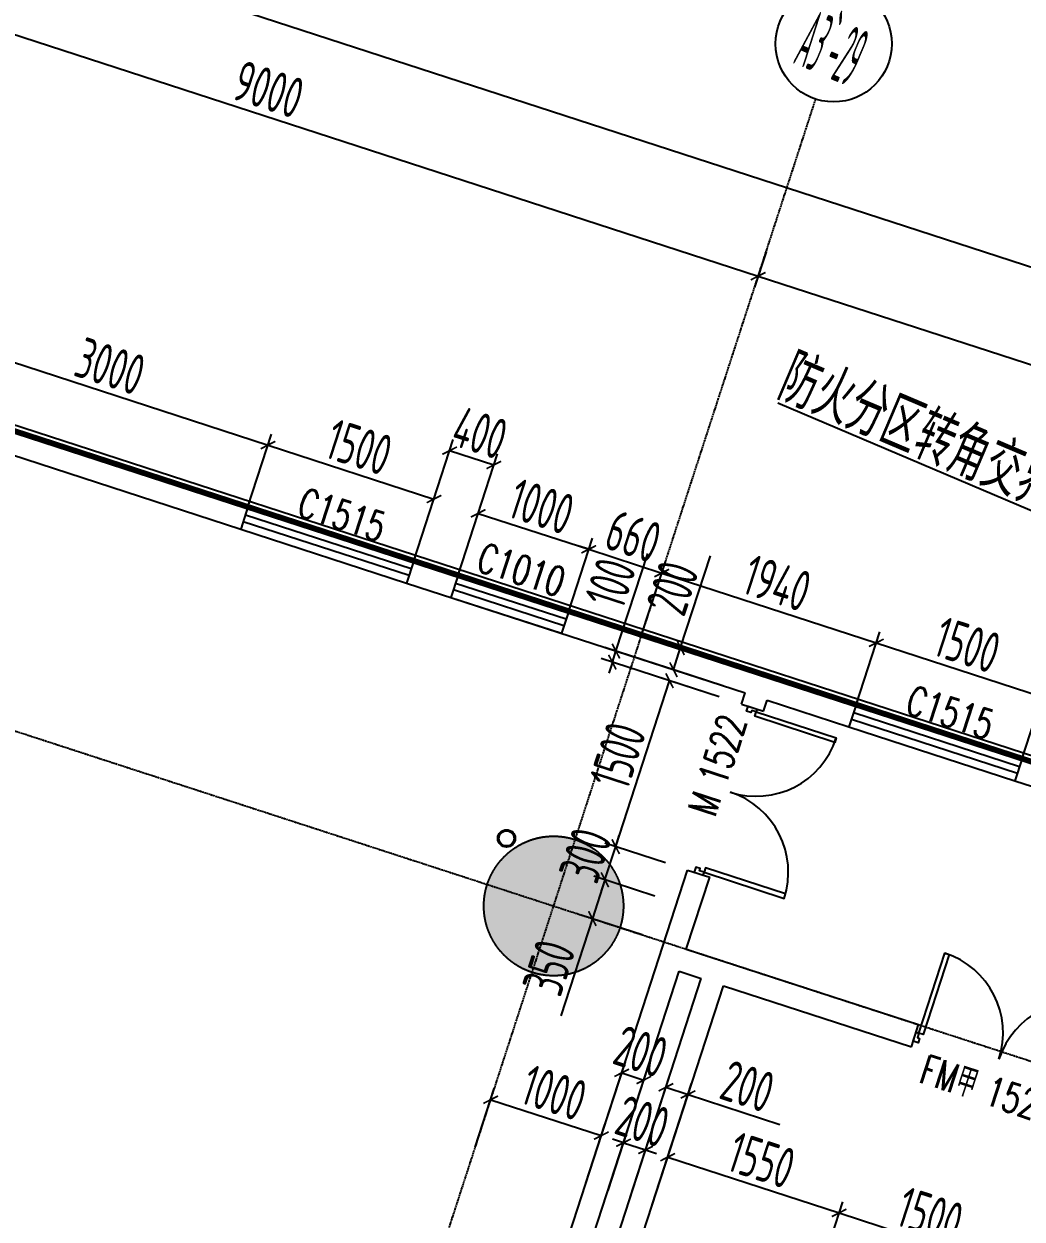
# Model space of a CAD drawing. Extents: x 11778731 to 12007717, y -6694179 to -6363962.
# Drawn here: x 11964063 to 11972648, y -6394070 to -6383797 of the extents above; entities that cross this region are included whole.
import ezdxf
from ezdxf.enums import TextEntityAlignment as Align
from ezdxf.xclip import XClip

# ---------------------------------------------------------------- set-up
doc = ezdxf.new("R2010")
doc.units = 0
doc.header["$LTSCALE"] = 10
doc.header["$MEASUREMENT"] = 0
doc.header["$XCLIPFRAME"] = 0
doc.linetypes.add('A3-RG-axis-100$0$CENTER', pattern=[2, 1.25, -0.25, 0.25, -0.25])
doc.linetypes.add('A3-RI-3F$0$DASH', pattern=[0.35, 0.25, -0.1])
for name, color, linetype in [('A3-RB-3F-100$0$A-DIMS-100', 1, 'Continuous'), ('A3-RG-axis-100$0$A-DIMS-100', 1, 'Continuous'), ('A3-RG-axis-100$0$A-GRID', 1, 'A3-RG-axis-100$0$CENTER'), ('A3-RG-axis-100$0$A-SYMB', 4, 'Continuous'), ('A3-RI-3F$0$A-DOOR', 32, 'Continuous'), ('A3-RI-3F$0$A-FLOR', 2, 'Continuous'), ('A3-RI-3F$0$A-GLAZ', 140, 'Continuous'), ('A3-RI-3F$0$A-WALL', 7, 'Continuous'), ('A3-RI-3F$0$A-WALL-FINI', 95, 'Continuous'), ('A3-RM-3F$0$0P-1', 191, 'Continuous'), ('A3-RM-3F$0$0P-FE-FH-V', 141, 'Continuous'), ('A3-RS-1F$0$A-HATH-GRAY', 8, 'Continuous'), ('A3-RS-1F$0$A-WALL', 7, 'Continuous'), ('A3-SYMB-3F-100$0$A-SYMB', 4, 'Continuous'), ('A3-SYMB-3F-100$0$A-SYMB-AREA', 4, 'Continuous'), ('A3-SYMB-3F-100$0$A-SYMB-DOOR', 3, 'Continuous'), ('A3-SYMB-3F-100$0$A-SYMB-DOOR1', 3, 'Continuous'), ('A3-SYMB-3F-100$0$A-SYMB-DOOR2', 3, 'Continuous'), ('A3-SYMB-3F-100$0$A-SYMB-DOOR3', 3, 'Continuous'), ('A3-SYMB-3F-100$0$A-SYMB-NAME', 4, 'Continuous'), ('A3-SYMB-3F-100$0$A-SYMB-NAME-E', 4, 'Continuous')]:
    doc.layers.add(name, color=color, linetype=linetype)
doc.styles.add('A3-RB-3F-100$0$XD2008', font='xd-hzs.shx', dxfattribs={"width": 0.7, "bigfont": 'xd-hztxt.shx'})
doc.styles.add('A3-RG-axis-100$0$ECADI', font='hzs.shx', dxfattribs={"width": 0.7, "bigfont": 'hztxt.shx'})
doc.styles.add('A3-RG-axis-100$0$XD2008', font='xd-hzs.shx', dxfattribs={"width": 0.7, "bigfont": 'xd-hztxt.shx'})
doc.styles.add('A3-SYMB-3F-100$0$ECADI', font='hzs.shx', dxfattribs={"width": 0.7, "bigfont": 'hztxt.shx'})
doc.styles.add('A3-SYMB-3F-100$0$ECADI-TXT', font='simplex.shx', dxfattribs={"bigfont": 'hztxt.shx'})
doc.dimstyles.new('A3-RB-3F-100$0$XD100$0', dxfattribs={"dimscale": 100, "dimtxt": 3.5, "dimasz": 1, "dimexe": 1, "dimexo": 2, "dimgap": 0.5, "dimtad": 1, "dimdec": 0, "dimdsep": 46, "dimtxsty": 'A3-RB-3F-100$0$XD2008', "dimblk1": 'A3-RB-3F-100$0$_ARCHTICK', "dimblk2": 'A3-RB-3F-100$0$_ARCHTICK', "dimsah": 1, "dimcen": 2.5, "dimclrt": 4, "dimaunit": 1, "dimadec": 0, "dimazin": 0, "dimtfac": 1, "dimtdec": 0, "dimtix": 1, "dimtmove": 0, "dimatfit": 3, "dimfxl": 0, "dimtolj": 1, "dimtzin": 0, "dimarcsym": 0})
doc.dimstyles.new('A3-RG-axis-100$0$XD100$0', dxfattribs={"dimscale": 100, "dimtxt": 3.5, "dimasz": 1, "dimexe": 1, "dimexo": 2, "dimgap": 0.5, "dimtad": 1, "dimdec": 0, "dimdsep": 46, "dimtxsty": 'A3-RG-axis-100$0$XD2008', "dimblk1": 'A3-RG-axis-100$0$_ARCHTICK', "dimblk2": 'A3-RG-axis-100$0$_ARCHTICK', "dimsah": 1, "dimcen": 2.5, "dimclrt": 4, "dimaunit": 1, "dimadec": 0, "dimazin": 0, "dimtfac": 1, "dimtdec": 0, "dimtix": 1, "dimtmove": 0, "dimatfit": 3, "dimfxl": 0, "dimtolj": 1, "dimtzin": 0, "dimarcsym": 0})

# ---------------------------------------------------------------- blocks, each defined once
blk = doc.blocks.new('A3-RI-3F$0$J-双扇门-1500')
for points in [[(25, 80), (25, 805), (65, 805), (65, 80)], [(1475, 80), (1475, 805), (1435, 805), (1435, 80)], [(0, 80), (25, 80), (25, 40), (45, 40), (45, 0), (0, 0)], [(1500, 80), (1475, 80), (1475, 40), (1455, 40), (1455, 0), (1500, 0)]]:
    blk.add_lwpolyline(points, close=True)
for centre, start, end in [((25, 80), 0, 90), ((1475, 80), 90, 180)]:
    blk.add_arc(centre, 725, start, end)
blk = doc.blocks.new('A3-RI-3F')
at = {"layer": 'A3-RI-3F$0$A-FLOR', "linetype": 'A3-RI-3F$0$DASH', "const_width": 50}
blk.add_lwpolyline([(11922838, -6425914), (11977075, -6448936), (11985124, -6429973), (11974262, -6425363), (11988322, -6392239), (11978237, -6391711), (11978174, -6391908), (11943983, -6380798), (11944558, -6379029), (11938186, -6376959), (11937611, -6378728), (11907835, -6369053)], dxfattribs=at)
at = {"layer": 'A3-RI-3F$0$A-GLAZ'}
for p, q in [((11965990, -6387949), (11967417, -6388413)), ((11965969, -6388016), (11967395, -6388479)), ((11965929, -6388139), (11967355, -6388603)), ((11965950, -6388073), (11967377, -6388536)), ((11967797, -6388536), (11968749, -6388845)), ((11967757, -6388660), (11968708, -6388969)), ((11967776, -6388603), (11968727, -6388912)), ((11967736, -6388726), (11968687, -6389035)), ((11971221, -6389649), (11972648, -6390112)), ((11971181, -6389772), (11972608, -6390236)), ((11971200, -6389715), (11972626, -6390179)), ((11971159, -6389839), (11972586, -6390302))]:
    blk.add_line(p, q, dxfattribs=at)
at = {"layer": 'A3-RI-3F$0$A-WALL'}
for p, q in [((11963137, -6387022), (11965990, -6387949)), ((11963076, -6387212), (11965929, -6388139)), ((11965990, -6387949), (11965929, -6388139)), ((11965990, -6387949), (11965929, -6388139)), ((11967417, -6388413), (11967355, -6388603)), ((11967417, -6388413), (11967355, -6388603)), ((11967417, -6388413), (11971221, -6389649)), ((11967797, -6388536), (11967736, -6388726)), ((11967797, -6388536), (11967736, -6388726)), ((11967797, -6388536), (11967736, -6388726)), ((11967797, -6388536), (11967736, -6388726)), ((11967355, -6388603), (11970265, -6389548)), ((11968749, -6388845), (11968687, -6389035)), ((11970235, -6389644), (11970265, -6389548)), ((11970235, -6389644), (11970425, -6389705)), ((11970425, -6389705), (11970456, -6389610)), ((11970456, -6389610), (11971159, -6389839)), ((11971221, -6389649), (11971159, -6389839)), ((11971221, -6389649), (11971159, -6389839)), ((11972648, -6390112), (11972586, -6390302)), ((11972648, -6390112), (11972586, -6390302)), ((11972586, -6390302), (11974964, -6391075)), ((11967083, -6399344), (11969771, -6391070)), ((11969760, -6391750), (11969961, -6391132)), ((11969771, -6391070), (11969961, -6391132)), ((11969760, -6391750), (11971758, -6392399)), ((11967335, -6399216), (11969699, -6391940)), ((11969699, -6391940), (11969889, -6392002)), ((11967587, -6399087), (11969889, -6392002)), ((11968225, -6397770), (11970079, -6392064)), ((11970079, -6392064), (11971696, -6392589)), ((11971696, -6392589), (11971758, -6392399))]:
    blk.add_line(p, q, dxfattribs=at)
at = {"layer": 'A3-RI-3F$0$A-WALL-FINI'}
for p, q in [((11949990, -6382698), (11978189, -6391860)), ((11965990, -6387949), (11966006, -6387902)), ((11967417, -6388413), (11967433, -6388365)), ((11967797, -6388536), (11967813, -6388489)), ((11968749, -6388845), (11968764, -6388798)), ((11971221, -6389649), (11971237, -6389601)), ((11972648, -6390112), (11972663, -6390065))]:
    blk.add_line(p, q, dxfattribs=at)
at = {"layer": 'A3-RI-3F$0$A-DOOR'}
for p, rotation in [((11970292, -6389662), 251.9999999965609), ((11971711, -6392541), 341.9999999971017)]:
    blk.add_blockref('A3-RI-3F$0$J-双扇门-1500', p, dxfattribs=dict(at, rotation=rotation))
blk = doc.blocks.new('A3-RG-axis-100$0$_ARCHTICK')
at = {"color": 0, "linetype": 'ByBlock', "const_width": 0.15}
blk.add_lwpolyline([(-0.5, -0.5), (0.5, 0.5)], dxfattribs=at)
blk = doc.blocks.new('*D271')
at = {"layer": 'A3-RG-axis-100$0$A-DIMS-100', "color": 0, "lineweight": -2}
for p, q in [((11961887, -6382974), (11961788, -6383279)), ((11961819, -6383184), (11970378, -6385965)), ((11970447, -6385755), (11970347, -6386060))]:
    blk.add_line(p, q, dxfattribs=at)
at = {"layer": 'A3-RG-axis-100$0$A-DIMS-100', "color": 0, "lineweight": -2, "xscale": 100, "yscale": 100, "zscale": 100}
for p, rotation in [((11961819, -6383184), 162.0000000004873), ((11970378, -6385965), 342.0000000004872)]:
    blk.add_blockref('A3-RG-axis-100$0$_ARCHTICK', p, dxfattribs=dict(at, rotation=rotation))
at = {"layer": 'A3-RG-axis-100$0$A-DIMS-100', "color": 4, "insert": (11966168, -6384360), "char_height": 350, "attachment_point": 5, "rotation": 342, "style": 'A3-RG-axis-100$0$XD2008'}
blk.add_mtext('\\A1;9000', dxfattribs=at)
blk = doc.blocks.new('*D276')
at = {"layer": 'A3-RG-axis-100$0$A-DIMS-100', "color": 0, "lineweight": -2}
for p, q in [((11918409, -6371163), (11919299, -6368422)), ((11919269, -6368517), (11981087, -6388603)), ((11981403, -6387632), (11981056, -6388698))]:
    blk.add_line(p, q, dxfattribs=at)
at = {"layer": 'A3-RG-axis-100$0$A-DIMS-100', "color": 0, "lineweight": -2, "xscale": 100, "yscale": 100, "zscale": 100}
for p, rotation in [((11919269, -6368517), 162.0000000004873), ((11981087, -6388603), 342.0000000004872)]:
    blk.add_blockref('A3-RG-axis-100$0$_ARCHTICK', p, dxfattribs=dict(at, rotation=rotation))
at = {"layer": 'A3-RG-axis-100$0$A-DIMS-100', "color": 4, "insert": (11950247, -6378346), "char_height": 350, "attachment_point": 5, "rotation": 342, "style": 'A3-RG-axis-100$0$XD2008'}
blk.add_mtext('\\A1;65000', dxfattribs=at)
blk = doc.blocks.new('*D278')
at = {"layer": 'A3-RG-axis-100$0$A-DIMS-100', "color": 0, "lineweight": -2}
for p, q in [((11970447, -6385755), (11970347, -6386060)), ((11970378, -6385965), (11977036, -6388128)), ((11977104, -6387918), (11977005, -6388223))]:
    blk.add_line(p, q, dxfattribs=at)
at = {"layer": 'A3-RG-axis-100$0$A-DIMS-100', "color": 0, "lineweight": -2, "xscale": 100, "yscale": 100, "zscale": 100}
for p, rotation in [((11970378, -6385965), 161.999999999888), ((11977036, -6388128), 341.999999999888)]:
    blk.add_blockref('A3-RG-axis-100$0$_ARCHTICK', p, dxfattribs=dict(at, rotation=rotation))
at = {"layer": 'A3-RG-axis-100$0$A-DIMS-100', "color": 4, "insert": (11973777, -6386833), "char_height": 350, "attachment_point": 5, "rotation": 342, "style": 'A3-RG-axis-100$0$XD2008'}
blk.add_mtext('\\A1;7000', dxfattribs=at)
blk = doc.blocks.new('A3-RG-axis-100$0$ECADI-TAG-GRID')
at = {"color": 13}
blk.add_circle((0, 0), 5, dxfattribs=at)
at = {"style": 'A3-RG-axis-100$0$XD2008', "width": 0.7}
blk.add_attdef('GRID', text='', height=5, dxfattribs=at).set_placement((0, 0), align=Align.MIDDLE)
blk = doc.blocks.new('A3-SYMB-3F-100$0$ECADI-TAG-DOOR')
at = {"layer": 'A3-SYMB-3F-100$0$A-SYMB-DOOR', "style": 'A3-SYMB-3F-100$0$ECADI-TXT', "width": 0.7}
for tag, p in [('门窗主编号1', (-6.41, 7.26)), ('门窗主编号2', (2.08, 7.26))]:
    blk.add_attdef(tag, p, '', height=2.5, dxfattribs=at)
at = {"layer": 'A3-SYMB-3F-100$0$A-SYMB-DOOR', "style": 'A3-SYMB-3F-100$0$ECADI-TXT', "width": 0.7, "flags": 1}
for tag, p in [('洞口尺寸(宽X高)', (-6.42, 1.62)), ('备注', (-6.39, -1.21))]:
    blk.add_attdef(tag, p, '', height=2.5, dxfattribs=at)
at = {"layer": 'A3-SYMB-3F-100$0$A-SYMB-DOOR1', "style": 'A3-SYMB-3F-100$0$ECADI-TXT', "width": 0.7}
blk.add_attdef('门窗辅编号1', (-6.41, 4.41), '', height=2.5, dxfattribs=at)
at = {"layer": 'A3-SYMB-3F-100$0$A-SYMB-DOOR2', "style": 'A3-SYMB-3F-100$0$ECADI-TXT', "width": 0.7}
blk.add_attdef('门窗辅编号2', (-2.86, 4.41), '', height=2.5, dxfattribs=at)
at = {"layer": 'A3-SYMB-3F-100$0$A-SYMB-DOOR3', "style": 'A3-SYMB-3F-100$0$ECADI-TXT', "width": 0.7}
blk.add_attdef('门窗辅编号3', (2.32, 4.41), '', height=2.5, dxfattribs=at)
blk = doc.blocks.new('A3-SYMB-3F-100$0$ECADI-TAG-ROOM')
at = {"layer": 'A3-SYMB-3F-100$0$A-SYMB-AREA', "style": 'A3-SYMB-3F-100$0$ECADI', "width": 0.7}
blk.add_attdef('340M2', text='', height=2.5, dxfattribs=at).set_placement((7.17, -1.75), align=Align.MIDDLE_LEFT)
at = {"layer": 'A3-SYMB-3F-100$0$A-SYMB-NAME', "style": 'A3-SYMB-3F-100$0$ECADI', "width": 0.7}
blk.add_attdef('CHINESENAME', (-5.13, 0.09), '', height=4.5, dxfattribs=at)
at = {"layer": 'A3-SYMB-3F-100$0$A-SYMB-NAME-E', "style": 'A3-SYMB-3F-100$0$ECADI', "width": 0.7}
for tag, p in [('ENGLISHHIGH', (-5.13, 8.04)), ('ENGLISHLOW', (-5.13, 4.84))]:
    blk.add_attdef(tag, p, '', height=2.5, dxfattribs=at)
blk = doc.blocks.new('A3-SYMB-3F-100')
at = {"layer": 'A3-SYMB-3F-100$0$A-SYMB'}
blk.add_lwpolyline([(11977975, -6391791), (11977772, -6390123), (11970547, -6387056)], dxfattribs=at)
ref = blk.add_blockref('A3-SYMB-3F-100$0$ECADI-TAG-ROOM', (11976601, -6389583), dxfattribs=dict(at, xscale=-99.99999999989049, yscale=100.0000000001164, rotation=337.0000302380984))
ref.add_attrib('CHINESENAME', '防火分区转角交界，4M范围内仅限设固定乙级防火窗扇', (11970516, -6387014), dxfattribs={"height": 450, "rotation": 337, "style": 'A3-SYMB-3F-100$0$ECADI', "width": 0.7})
at = {"layer": 'A3-SYMB-3F-100$0$A-SYMB-DOOR'}
ref = blk.add_blockref('A3-SYMB-3F-100$0$ECADI-TAG-DOOR', (11970826, -6390459, -333), dxfattribs=dict(at, xscale=99.99999999997296, yscale=100, zscale=100, rotation=71.99999999999999))
ref.add_attrib('门窗主编号1', 'M', dxfattribs={"height": 250, "rotation": 72, "style": 'A3-SYMB-3F-100$0$ECADI-TXT', "width": 0.7}).set_placement((11970062, -6390453, -333), align=Align.RIGHT)
ref.add_attrib('门窗主编号2', '1522', (11970097, -6390360), dxfattribs={"height": 250, "rotation": 72, "style": 'A3-SYMB-3F-100$0$ECADI-TXT', "width": 0.7})
ref = blk.add_blockref('A3-SYMB-3F-100$0$ECADI-TAG-DOOR', (11972210, -6393807), dxfattribs=dict(at, xscale=99.99999999997297, yscale=100.0000000000001, zscale=100, rotation=341.9999999999999))
ref.add_attrib('门窗主编号1', 'FM甲', dxfattribs={"height": 250, "rotation": 342, "style": 'A3-SYMB-3F-100$0$ECADI-TXT', "width": 0.7}).set_placement((11972217, -6393043), align=Align.RIGHT)
ref.add_attrib('门窗主编号2', '1524', (11972310, -6393078, 333), dxfattribs={"height": 250, "rotation": 342, "style": 'A3-SYMB-3F-100$0$ECADI-TXT', "width": 0.7})
at = {"layer": 'A3-SYMB-3F-100$0$A-SYMB-DOOR1'}
ref = blk.add_blockref('A3-SYMB-3F-100$0$ECADI-TAG-DOOR', (11967114, -6389016), dxfattribs=dict(at, xscale=99.99999999997296, yscale=100, zscale=100, rotation=342))
ref.add_attrib('门窗主编号1', 'C1515', dxfattribs={"height": 250, "rotation": 342, "style": 'A3-SYMB-3F-100$0$ECADI-TXT', "width": 0.7}).set_placement((11967121, -6388253), align=Align.RIGHT)
ref = blk.add_blockref('A3-SYMB-3F-100$0$ECADI-TAG-DOOR', (11968658, -6389489), dxfattribs=dict(at, xscale=99.99999999997296, yscale=100, zscale=100, rotation=342))
ref.add_attrib('门窗主编号1', 'C1010', dxfattribs={"height": 250, "rotation": 342, "style": 'A3-SYMB-3F-100$0$ECADI-TXT', "width": 0.7}).set_placement((11968664, -6388725), align=Align.RIGHT)
ref = blk.add_blockref('A3-SYMB-3F-100$0$ECADI-TAG-DOOR', (11972345, -6390716), dxfattribs=dict(at, xscale=99.99999999997296, yscale=100, zscale=100, rotation=342))
ref.add_attrib('门窗主编号1', 'C1515', dxfattribs={"height": 250, "rotation": 342, "style": 'A3-SYMB-3F-100$0$ECADI-TXT', "width": 0.7}).set_placement((11972352, -6389952), align=Align.RIGHT)
blk = doc.blocks.new('A3-RB-3F-100$0$_ARCHTICK')
at = {"color": 0, "linetype": 'ByBlock', "const_width": 0.15}
blk.add_lwpolyline([(-0.5, -0.5), (0.5, 0.5)], dxfattribs=at)
blk = doc.blocks.new('*D1288')
at = {"layer": 'A3-RB-3F-100$0$A-DIMS-100', "color": 0, "lineweight": -2}
for p, q in [((11963137, -6387022), (11963341, -6386395)), ((11963310, -6386490), (11966163, -6387417)), ((11965990, -6387949), (11966194, -6387322))]:
    blk.add_line(p, q, dxfattribs=at)
at = {"layer": 'A3-RB-3F-100$0$A-DIMS-100', "color": 0, "lineweight": -2, "xscale": 100, "yscale": 100, "zscale": 100}
for p, rotation in [((11963310, -6386490), 161.9999999999537), ((11966163, -6387417), 341.9999999999537)]:
    blk.add_blockref('A3-RB-3F-100$0$_ARCHTICK', p, dxfattribs=dict(at, rotation=rotation))
at = {"layer": 'A3-RB-3F-100$0$A-DIMS-100', "color": 4, "insert": (11964806, -6386740), "char_height": 350, "attachment_point": 5, "rotation": 342, "style": 'A3-RB-3F-100$0$XD2008'}
blk.add_mtext('\\A1;3000', dxfattribs=at)
blk = doc.blocks.new('*D1289')
at = {"layer": 'A3-RB-3F-100$0$A-DIMS-100', "color": 0, "lineweight": -2}
for p, q in [((11965990, -6387949), (11966194, -6387322)), ((11966163, -6387417), (11967590, -6387881)), ((11967417, -6388413), (11967621, -6387786))]:
    blk.add_line(p, q, dxfattribs=at)
at = {"layer": 'A3-RB-3F-100$0$A-DIMS-100', "color": 0, "lineweight": -2, "xscale": 100, "yscale": 100, "zscale": 100}
for p, rotation in [((11966163, -6387417), 161.9999999999469), ((11967590, -6387881), 341.999999999947)]:
    blk.add_blockref('A3-RB-3F-100$0$_ARCHTICK', p, dxfattribs=dict(at, rotation=rotation))
at = {"layer": 'A3-RB-3F-100$0$A-DIMS-100', "color": 4, "insert": (11966946, -6387435), "char_height": 350, "attachment_point": 5, "rotation": 342, "style": 'A3-RB-3F-100$0$XD2008'}
blk.add_mtext('\\A1;1500', dxfattribs=at)
blk = doc.blocks.new('*D1290')
at = {"layer": 'A3-RB-3F-100$0$A-DIMS-100', "color": 0, "lineweight": -2}
for p, q in [((11967417, -6388413), (11967756, -6387370)), ((11967725, -6387465), (11968105, -6387588)), ((11967797, -6388536), (11968136, -6387493))]:
    blk.add_line(p, q, dxfattribs=at)
at = {"layer": 'A3-RB-3F-100$0$A-DIMS-100', "color": 0, "lineweight": -2, "xscale": 100, "yscale": 100, "zscale": 100}
for p, rotation in [((11967725, -6387465), 162.0000000000015), ((11968105, -6387588), 342.0000000000014)]:
    blk.add_blockref('A3-RB-3F-100$0$_ARCHTICK', p, dxfattribs=dict(at, rotation=rotation))
at = {"layer": 'A3-RB-3F-100$0$A-DIMS-100', "color": 4, "insert": (11967985, -6387313), "char_height": 350, "attachment_point": 5, "rotation": 342, "style": 'A3-RB-3F-100$0$XD2008'}
blk.add_mtext('\\A1;400', dxfattribs=at)
blk = doc.blocks.new('*D1291')
at = {"layer": 'A3-RB-3F-100$0$A-DIMS-100', "color": 0, "lineweight": -2}
for p, q in [((11967797, -6388536), (11968001, -6387909)), ((11967970, -6388004), (11968921, -6388313)), ((11968749, -6388845), (11968952, -6388218))]:
    blk.add_line(p, q, dxfattribs=at)
at = {"layer": 'A3-RB-3F-100$0$A-DIMS-100', "color": 0, "lineweight": -2, "xscale": 100, "yscale": 100, "zscale": 100}
for p, rotation in [((11967970, -6388004), 161.9999999999596), ((11968921, -6388313), 341.9999999999596)]:
    blk.add_blockref('A3-RB-3F-100$0$_ARCHTICK', p, dxfattribs=dict(at, rotation=rotation))
at = {"layer": 'A3-RB-3F-100$0$A-DIMS-100', "color": 4, "insert": (11968515, -6387945), "char_height": 350, "attachment_point": 5, "rotation": 342, "style": 'A3-RB-3F-100$0$XD2008'}
blk.add_mtext('\\A1;1000', dxfattribs=at)
blk = doc.blocks.new('*D1292')
at = {"layer": 'A3-RB-3F-100$0$A-DIMS-100', "color": 0, "lineweight": -2}
for p, q in [((11968749, -6388845), (11968952, -6388218)), ((11968921, -6388313), (11968826, -6388283)), ((11968921, -6388313), (11969549, -6388517)), ((11969376, -6389049), (11969580, -6388422)), ((11969549, -6388517), (11969644, -6388548))]:
    blk.add_line(p, q, dxfattribs=at)
at = {"layer": 'A3-RB-3F-100$0$A-DIMS-100', "color": 0, "lineweight": -2, "xscale": 100, "yscale": 100, "zscale": 100}
for p, rotation in [((11968921, -6388313), 341.9999999999587), ((11969549, -6388517), 161.9999999999587)]:
    blk.add_blockref('A3-RB-3F-100$0$_ARCHTICK', p, dxfattribs=dict(at, rotation=rotation))
at = {"layer": 'A3-RB-3F-100$0$A-DIMS-100', "color": 4, "insert": (11969305, -6388201), "char_height": 350, "attachment_point": 5, "rotation": 342, "style": 'A3-RB-3F-100$0$XD2008'}
blk.add_mtext('\\A1;660', dxfattribs=at)
blk = doc.blocks.new('*D1293')
at = {"layer": 'A3-RB-3F-100$0$A-DIMS-100', "color": 0, "lineweight": -2}
for p, q in [((11969376, -6389049), (11969580, -6388422)), ((11969549, -6388517), (11971394, -6389117)), ((11971221, -6389649), (11971425, -6389022))]:
    blk.add_line(p, q, dxfattribs=at)
at = {"layer": 'A3-RB-3F-100$0$A-DIMS-100', "color": 0, "lineweight": -2, "xscale": 100, "yscale": 100, "zscale": 100}
for p, rotation in [((11969549, -6388517), 161.9999999999343), ((11971394, -6389117), 341.9999999999343)]:
    blk.add_blockref('A3-RB-3F-100$0$_ARCHTICK', p, dxfattribs=dict(at, rotation=rotation))
at = {"layer": 'A3-RB-3F-100$0$A-DIMS-100', "color": 4, "insert": (11970541, -6388603), "char_height": 350, "attachment_point": 5, "rotation": 342, "style": 'A3-RB-3F-100$0$XD2008'}
blk.add_mtext('\\A1;1940', dxfattribs=at)
blk = doc.blocks.new('*D1294')
at = {"layer": 'A3-RB-3F-100$0$A-DIMS-100', "color": 0, "lineweight": -2}
for p, q in [((11971221, -6389649), (11971425, -6389022)), ((11971394, -6389117), (11972821, -6389580)), ((11972648, -6390112), (11972852, -6389485))]:
    blk.add_line(p, q, dxfattribs=at)
at = {"layer": 'A3-RB-3F-100$0$A-DIMS-100', "color": 0, "lineweight": -2, "xscale": 100, "yscale": 100, "zscale": 100}
for p, rotation in [((11971394, -6389117), 161.9999999999706), ((11972821, -6389580), 341.9999999999706)]:
    blk.add_blockref('A3-RB-3F-100$0$_ARCHTICK', p, dxfattribs=dict(at, rotation=rotation))
at = {"layer": 'A3-RB-3F-100$0$A-DIMS-100', "color": 4, "insert": (11972177, -6389135), "char_height": 350, "attachment_point": 5, "rotation": 342, "style": 'A3-RB-3F-100$0$XD2008'}
blk.add_mtext('\\A1;1500', dxfattribs=at)
blk = doc.blocks.new('*D1153')
at = {"layer": 'A3-RB-3F-100$0$A-DIMS-100', "color": 0, "lineweight": -2}
for p, q in [((11969488, -6391294), (11968965, -6391124)), ((11969060, -6391154), (11968952, -6391487)), ((11968952, -6391487), (11968680, -6392324)), ((11969380, -6391626), (11968857, -6391457))]:
    blk.add_line(p, q, dxfattribs=at)
at = {"layer": 'A3-RB-3F-100$0$A-DIMS-100', "color": 0, "lineweight": -2, "xscale": 100, "yscale": 100, "zscale": 100}
for p, rotation in [((11969060, -6391154), 71.99999999997692), ((11968952, -6391487), 251.9999999999769)]:
    blk.add_blockref('A3-RB-3F-100$0$_ARCHTICK', p, dxfattribs=dict(at, rotation=rotation))
at = {"layer": 'A3-RB-3F-100$0$A-DIMS-100', "color": 4, "insert": (11968579, -6391908), "char_height": 350, "attachment_point": 5, "rotation": 72, "style": 'A3-RB-3F-100$0$XD2008'}
blk.add_mtext('\\A1;350', dxfattribs=at)
blk = doc.blocks.new('*D1154')
at = {"layer": 'A3-RB-3F-100$0$A-DIMS-100', "color": 0, "lineweight": -2}
for p, q in [((11969153, -6390869), (11969184, -6390774)), ((11969581, -6391008), (11969058, -6390838)), ((11969060, -6391154), (11969153, -6390869)), ((11969488, -6391294), (11968965, -6391124)), ((11969060, -6391154), (11969029, -6391250))]:
    blk.add_line(p, q, dxfattribs=at)
at = {"layer": 'A3-RB-3F-100$0$A-DIMS-100', "color": 0, "lineweight": -2, "xscale": 100, "yscale": 100, "zscale": 100}
for p, rotation in [((11969153, -6390869), 251.9999999998578), ((11969060, -6391154), 71.99999999985778)]:
    blk.add_blockref('A3-RB-3F-100$0$_ARCHTICK', p, dxfattribs=dict(at, rotation=rotation))
at = {"layer": 'A3-RB-3F-100$0$A-DIMS-100', "color": 4, "insert": (11968892, -6390942), "char_height": 350, "attachment_point": 5, "rotation": 72, "style": 'A3-RB-3F-100$0$XD2008'}
blk.add_mtext('\\A1;300', dxfattribs=at)
blk = doc.blocks.new('*D1155')
at = {"layer": 'A3-RB-3F-100$0$A-DIMS-100', "color": 0, "lineweight": -2}
for p, q in [((11969153, -6390869), (11969616, -6389443)), ((11970044, -6389582), (11969521, -6389412)), ((11969581, -6391008), (11969058, -6390838))]:
    blk.add_line(p, q, dxfattribs=at)
at = {"layer": 'A3-RB-3F-100$0$A-DIMS-100', "color": 0, "lineweight": -2, "xscale": 100, "yscale": 100, "zscale": 100}
for p, rotation in [((11969616, -6389443), 72.0000000000036), ((11969153, -6390869), 252.0000000000036)]:
    blk.add_blockref('A3-RB-3F-100$0$_ARCHTICK', p, dxfattribs=dict(at, rotation=rotation))
at = {"layer": 'A3-RB-3F-100$0$A-DIMS-100', "color": 4, "insert": (11969171, -6390086), "char_height": 350, "attachment_point": 5, "rotation": 72, "style": 'A3-RB-3F-100$0$XD2008'}
blk.add_mtext('\\A1;1500', dxfattribs=at)
blk = doc.blocks.new('*D1156')
at = {"layer": 'A3-RB-3F-100$0$A-DIMS-100', "color": 0, "lineweight": -2}
for p, q in [((11969155, -6389188), (11969428, -6388348)), ((11970075, -6389487), (11969060, -6389157)), ((11969124, -6389283), (11969155, -6389188)), ((11970044, -6389582), (11969029, -6389252)), ((11969124, -6389283), (11969093, -6389378))]:
    blk.add_line(p, q, dxfattribs=at)
at = {"layer": 'A3-RB-3F-100$0$A-DIMS-100', "color": 0, "lineweight": -2, "xscale": 100, "yscale": 100, "zscale": 100}
for p, rotation in [((11969155, -6389188), 251.9999999999699), ((11969124, -6389283), 71.99999999996984)]:
    blk.add_blockref('A3-RB-3F-100$0$_ARCHTICK', p, dxfattribs=dict(at, rotation=rotation))
at = {"layer": 'A3-RB-3F-100$0$A-DIMS-100', "color": 4, "insert": (11969108, -6388603), "char_height": 350, "attachment_point": 5, "rotation": 72, "style": 'A3-RB-3F-100$0$XD2008'}
blk.add_mtext('\\A1;100', dxfattribs=at)
blk = doc.blocks.new('*D1157')
at = {"layer": 'A3-RB-3F-100$0$A-DIMS-100', "color": 0, "lineweight": -2}
for p, q in [((11969711, -6389158), (11969968, -6388369)), ((11970137, -6389296), (11969616, -6389127)), ((11969650, -6389348), (11969711, -6389158)), ((11970075, -6389487), (11969555, -6389317))]:
    blk.add_line(p, q, dxfattribs=at)
at = {"layer": 'A3-RB-3F-100$0$A-DIMS-100', "color": 0, "lineweight": -2, "xscale": 100, "yscale": 100, "zscale": 100}
for p, rotation in [((11969711, -6389158), 72.0000000000267), ((11969650, -6389348), 252.0000000000267)]:
    blk.add_blockref('A3-RB-3F-100$0$_ARCHTICK', p, dxfattribs=dict(at, rotation=rotation))
at = {"layer": 'A3-RB-3F-100$0$A-DIMS-100', "color": 4, "insert": (11969641, -6388646), "char_height": 350, "attachment_point": 5, "rotation": 72, "style": 'A3-RB-3F-100$0$XD2008'}
blk.add_mtext('\\A1;200', dxfattribs=at)
blk = doc.blocks.new('*D1140')
at = {"layer": 'A3-RB-3F-100$0$A-DIMS-100', "color": 0, "lineweight": -2}
for p, q in [((11967945, -6393453), (11968109, -6392949)), ((11968078, -6393044), (11969029, -6393353)), ((11968896, -6393762), (11969060, -6393258))]:
    blk.add_line(p, q, dxfattribs=at)
at = {"layer": 'A3-RB-3F-100$0$A-DIMS-100', "color": 0, "lineweight": -2, "xscale": 100, "yscale": 100, "zscale": 100}
for p, rotation in [((11968078, -6393044), 161.9999999999063), ((11969029, -6393353), 341.9999999999063)]:
    blk.add_blockref('A3-RB-3F-100$0$_ARCHTICK', p, dxfattribs=dict(at, rotation=rotation))
at = {"layer": 'A3-RB-3F-100$0$A-DIMS-100', "color": 4, "insert": (11968623, -6392984), "char_height": 350, "attachment_point": 5, "rotation": 342, "style": 'A3-RB-3F-100$0$XD2008'}
blk.add_mtext('\\A1;1000', dxfattribs=at)
blk = doc.blocks.new('*D1141')
at = {"layer": 'A3-RB-3F-100$0$A-DIMS-100', "color": 0, "lineweight": -2}
for p, q in [((11968896, -6393762), (11969236, -6392718)), ((11969087, -6393824), (11969426, -6392780)), ((11969205, -6392813), (11969395, -6392875))]:
    blk.add_line(p, q, dxfattribs=at)
at = {"layer": 'A3-RB-3F-100$0$A-DIMS-100', "color": 0, "lineweight": -2, "xscale": 100, "yscale": 100, "zscale": 100}
for p, rotation in [((11969205, -6392813), 161.999999999729), ((11969395, -6392875), 341.999999999729)]:
    blk.add_blockref('A3-RB-3F-100$0$_ARCHTICK', p, dxfattribs=dict(at, rotation=rotation))
at = {"layer": 'A3-RB-3F-100$0$A-DIMS-100', "color": 4, "insert": (11969369, -6392630), "char_height": 350, "attachment_point": 5, "rotation": 342, "style": 'A3-RB-3F-100$0$XD2008'}
blk.add_mtext('\\A1;200', dxfattribs=at)
blk = doc.blocks.new('*D1142')
at = {"layer": 'A3-RB-3F-100$0$A-DIMS-100', "color": 0, "lineweight": -2}
for p, q in [((11969087, -6393824), (11969251, -6393319)), ((11969220, -6393414), (11969125, -6393384)), ((11969277, -6393886), (11969441, -6393381)), ((11969220, -6393414), (11969410, -6393476)), ((11969410, -6393476), (11969505, -6393507))]:
    blk.add_line(p, q, dxfattribs=at)
at = {"layer": 'A3-RB-3F-100$0$A-DIMS-100', "color": 0, "lineweight": -2, "xscale": 100, "yscale": 100, "zscale": 100}
for p, rotation in [((11969220, -6393414), 341.9999999998554), ((11969410, -6393476), 161.9999999998554)]:
    blk.add_blockref('A3-RB-3F-100$0$_ARCHTICK', p, dxfattribs=dict(at, rotation=rotation))
at = {"layer": 'A3-RB-3F-100$0$A-DIMS-100', "color": 4, "insert": (11969384, -6393231), "char_height": 350, "attachment_point": 5, "rotation": 342, "style": 'A3-RB-3F-100$0$XD2008'}
blk.add_mtext('\\A1;200', dxfattribs=at)
blk = doc.blocks.new('*D1143')
at = {"layer": 'A3-RB-3F-100$0$A-DIMS-100', "color": 0, "lineweight": -2}
for p, q in [((11969277, -6393886), (11969616, -6392842)), ((11969467, -6393948), (11969806, -6392904)), ((11969585, -6392937), (11969775, -6392999)), ((11969775, -6392999), (11970565, -6393256))]:
    blk.add_line(p, q, dxfattribs=at)
at = {"layer": 'A3-RB-3F-100$0$A-DIMS-100', "color": 0, "lineweight": -2, "xscale": 100, "yscale": 100, "zscale": 100}
for p, rotation in [((11969585, -6392937), 161.9999999999699), ((11969775, -6392999), 341.9999999999699)]:
    blk.add_blockref('A3-RB-3F-100$0$_ARCHTICK', p, dxfattribs=dict(at, rotation=rotation))
at = {"layer": 'A3-RB-3F-100$0$A-DIMS-100', "color": 4, "insert": (11970287, -6392929), "char_height": 350, "attachment_point": 5, "rotation": 342, "style": 'A3-RB-3F-100$0$XD2008'}
blk.add_mtext('\\A1;200', dxfattribs=at)
blk = doc.blocks.new('*D1144')
at = {"layer": 'A3-RB-3F-100$0$A-DIMS-100', "color": 0, "lineweight": -2}
for p, q in [((11969467, -6393948), (11969631, -6393443)), ((11969600, -6393538), (11971074, -6394017)), ((11970941, -6394427), (11971105, -6393922))]:
    blk.add_line(p, q, dxfattribs=at)
at = {"layer": 'A3-RB-3F-100$0$A-DIMS-100', "color": 0, "lineweight": -2, "xscale": 100, "yscale": 100, "zscale": 100}
for p, rotation in [((11969600, -6393538), 161.9999999997664), ((11971074, -6394017), 341.9999999997664)]:
    blk.add_blockref('A3-RB-3F-100$0$_ARCHTICK', p, dxfattribs=dict(at, rotation=rotation))
at = {"layer": 'A3-RB-3F-100$0$A-DIMS-100', "color": 4, "insert": (11970407, -6393564), "char_height": 350, "attachment_point": 5, "rotation": 342, "style": 'A3-RB-3F-100$0$XD2008'}
blk.add_mtext('\\A1;1550', dxfattribs=at)
blk = doc.blocks.new('*D1145')
at = {"layer": 'A3-RB-3F-100$0$A-DIMS-100', "color": 0, "lineweight": -2}
for p, q in [((11970941, -6394427), (11971105, -6393922)), ((11971074, -6394017), (11972501, -6394481)), ((11972368, -6394890), (11972532, -6394385))]:
    blk.add_line(p, q, dxfattribs=at)
at = {"layer": 'A3-RB-3F-100$0$A-DIMS-100', "color": 0, "lineweight": -2, "xscale": 100, "yscale": 100, "zscale": 100}
for p, rotation in [((11971074, -6394017), 161.9999999997794), ((11972501, -6394481), 341.9999999997794)]:
    blk.add_blockref('A3-RB-3F-100$0$_ARCHTICK', p, dxfattribs=dict(at, rotation=rotation))
at = {"layer": 'A3-RB-3F-100$0$A-DIMS-100', "color": 4, "insert": (11971857, -6394035), "char_height": 350, "attachment_point": 5, "rotation": 342, "style": 'A3-RB-3F-100$0$XD2008'}
blk.add_mtext('\\A1;1500', dxfattribs=at)
blk = doc.blocks.new('A3-RS-1F')
at = {"layer": 'A3-RS-1F$0$A-HATH-GRAY'}
h = blk.add_hatch(color=256, dxfattribs=at)
edge = h.paths.add_edge_path()
edge.add_arc((11968619, -6391379), 600, 0, 360)
at = {"layer": 'A3-RS-1F$0$A-WALL'}
blk.add_circle((11968619, -6391379), 600, dxfattribs=at)
blk = doc.blocks.new('A3-RM-3F$0$DFA')
at = {"layer": 'A3-RM-3F$0$0P-FE-FH-V'}
for radius in [75, 65]:
    blk.add_circle((0, 0), radius, dxfattribs=at)
blk = doc.blocks.new('A3-RM-3F')
at = {"layer": 'A3-RM-3F$0$0P-1'}
blk.add_blockref('A3-RM-3F$0$DFA', (11968214, -6390798), dxfattribs=at)
blk = doc.blocks.new('A3-RG-axis-100')
at = {"layer": 'A3-RG-axis-100$0$A-GRID'}
for p, q in [((11908702.6, -6371911.2), (12006585.7, -6403715.4)), ((11964138.4, -6405169.6), (11970872.8, -6384443.3))]:
    blk.add_line(p, q, dxfattribs=at)
at = {"layer": 'A3-RG-axis-100$0$A-SYMB'}
ref = blk.add_blockref('A3-RG-axis-100$0$ECADI-TAG-GRID', (11971027.3, -6383967.8), dxfattribs=dict(at, xscale=99.99999999999999, yscale=99.99999999999999, zscale=100, rotation=336.9999999998927))
ref.add_attrib('GRID', 'A3`-29', dxfattribs={"layer": '0', "height": 500, "rotation": 337, "style": 'A3-RG-axis-100$0$ECADI', "width": 0.3}).set_placement((11971027.3, -6383967.8), align=Align.MIDDLE)
at = {"layer": 'A3-RG-axis-100$0$A-DIMS-100'}
for base, p1, p2, picture, middle in [((11981087.2, -6388603.3), (11918347.2, -6371352.8), (11981464.5, -6387442.1), '*D276', (11950247.4, -6378346.3)), ((11970378.4, -6385965), (11961948.9, -6382783.5), (11970508.4, -6385564.6), '*D271', (11966168.1, -6384360.4))]:
    dim = blk.add_linear_dim(base=base, p1=p1, p2=p2, angle=342, dimstyle='A3-RG-axis-100$0$XD100$0', override={"dimasz": 1}, dxfattribs=at)
    dim.commit()
    dim.dimension.update_dxf_attribs({"geometry": picture, "text_midpoint": middle})
dim = blk.add_aligned_dim(p1=(11970508.4, -6385564.6), p2=(11977165.8, -6387727.7), distance=-420.9, text='7000', dimstyle='A3-RG-axis-100$0$XD100$0', override={"dimasz": 1}, dxfattribs=at)
dim.commit()
dim.dimension.update_dxf_attribs({"geometry": '*D278', "text_midpoint": (11973776.6, -6386832.5)})
blk = doc.blocks.new('A3-RB-3F-100')
at = {"layer": 'A3-RB-3F-100$0$A-DIMS-100'}
for p1, p2, distance, picture, middle in [((11963075.5, -6387212.3), (11965928.7, -6388139.3), 759.1, '*D1288', (11964806.2, -6386739.8)), ((11965928.7, -6388139.3), (11967355.3, -6388602.8), 759.1, '*D1289', (11966946.1, -6387435.1)), ((11967735.7, -6388726.4), (11968686.7, -6389035.5), 759.1, '*D1291', (11968515.3, -6387945)), ((11968686.7, -6389035.5), (11969314.4, -6389239.4), 759.1, '*D1292', (11969304.7, -6388201.5)), ((11969314.4, -6389239.4), (11971159.5, -6389838.9), 759.1, '*D1293', (11970541.1, -6388603.2)), ((11971159.5, -6389838.9), (11972586.1, -6390302.4), 759.1, '*D1294', (11972176.9, -6389134.7)), ((11969771.1, -6391070.1), (11970234.6, -6389643.5), 650.1, '*D1155', (11969170.6, -6390086.4)), ((11969678.4, -6391355.3), (11969771.1, -6391070.1), 650.1, '*D1154', (11968892.5, -6390942.3))]:
    dim = blk.add_aligned_dim(p1=p1, p2=p2, distance=distance, dimstyle='A3-RB-3F-100$0$XD100$0', dxfattribs=at)
    dim.commit()
    dim.dimension.update_dxf_attribs({"geometry": picture, "text_midpoint": middle})
for base, p1, p2, angle, picture, middle in [((11968105.4, -6387588.5), (11967355.3, -6388602.8), (11967735.7, -6388726.4), 342, '*D1290', (11967915.2, -6387526.7)), ((11969155.1, -6389187.6), (11970234.6, -6389643.5), (11970265.5, -6389548.4), 72, '*D1156', (11969322.4, -6388672.5)), ((11969711.4, -6389158.1), (11970265.5, -6389548.4), (11970327.3, -6389358.2), 72, '*D1157', (11969855.1, -6388715.9)), ((11969060.1, -6391154.5), (11969570.2, -6391688.3), (11969678.4, -6391355.3), 72, '*D1153', (11968792.8, -6391977.2))]:
    dim = blk.add_linear_dim(base=base, p1=p1, p2=p2, angle=angle, dimstyle='A3-RB-3F-100$0$XD100$0', dxfattribs=at)
    dim.commit()
    dim.dimension.update_dxf_attribs({"geometry": picture, "text_midpoint": middle, "dimtype": 129})
for base, p1, p2, picture, middle in [((11969395, -6392874.7), (11968834.6, -6393952.4), (11969024.8, -6394014.2), '*D1141', (11969299.9, -6392843.8)), ((11969775.1, -6392999.2), (11969215, -6394076), (11969405.2, -6394137.8), '*D1143', (11970217.4, -6393142.9))]:
    dim = blk.add_linear_dim(base=base, p1=p1, p2=p2, angle=342, dimstyle='A3-RB-3F-100$0$XD100$0', override={"dimasz": 1}, dxfattribs=at)
    dim.commit()
    dim.dimension.update_dxf_attribs({"geometry": picture, "text_midpoint": middle, "dimtype": 129})
for p1, p2, picture, middle in [((11967883.5, -6393643.4), (11968834.6, -6393952.4), '*D1140', (11968623.4, -6392984.2)), ((11969024.8, -6394014.2), (11969215, -6394076), '*D1142', (11969384.3, -6393231.4)), ((11969405.2, -6394137.8), (11970879.3, -6394616.8), '*D1144', (11970406.7, -6393563.6)), ((11970879.3, -6394616.8), (11972305.9, -6395080.3), '*D1145', (11971857, -6394034.8))]:
    dim = blk.add_aligned_dim(p1=p1, p2=p2, distance=630.6, dimstyle='A3-RB-3F-100$0$XD100$0', override={"dimasz": 1}, dxfattribs=at)
    dim.commit()
    dim.dimension.update_dxf_attribs({"geometry": picture, "text_midpoint": middle})

msp = doc.modelspace()

# ---------------------------------------------------------------- block references
for name in ['A3-RG-axis-100', 'A3-RB-3F-100', 'A3-RI-3F', 'A3-RI-3F', 'A3-RI-3F', 'A3-SYMB-3F-100', 'A3-SYMB-3F-100', 'A3-RM-3F']:
    msp.add_blockref(name, (0, 0))
ref = msp.add_blockref('A3-RS-1F', (0, 0))
XClip(ref).set_block_clipping_path([(11880575.4595815204, -6415096.270357037), (11910249.6177904997, -6426601.7009763205), (11922841.9025027994, -6430599.4828046197), (11977834.5324543808, -6451371.0095163761), (12008409.3102089595, -6381594.5835881606), (11890394.8696729206, -6356927.6296852781), (11884882.5177205391, -6396620.1386088813)])

doc.saveas('drawing.dxf')
